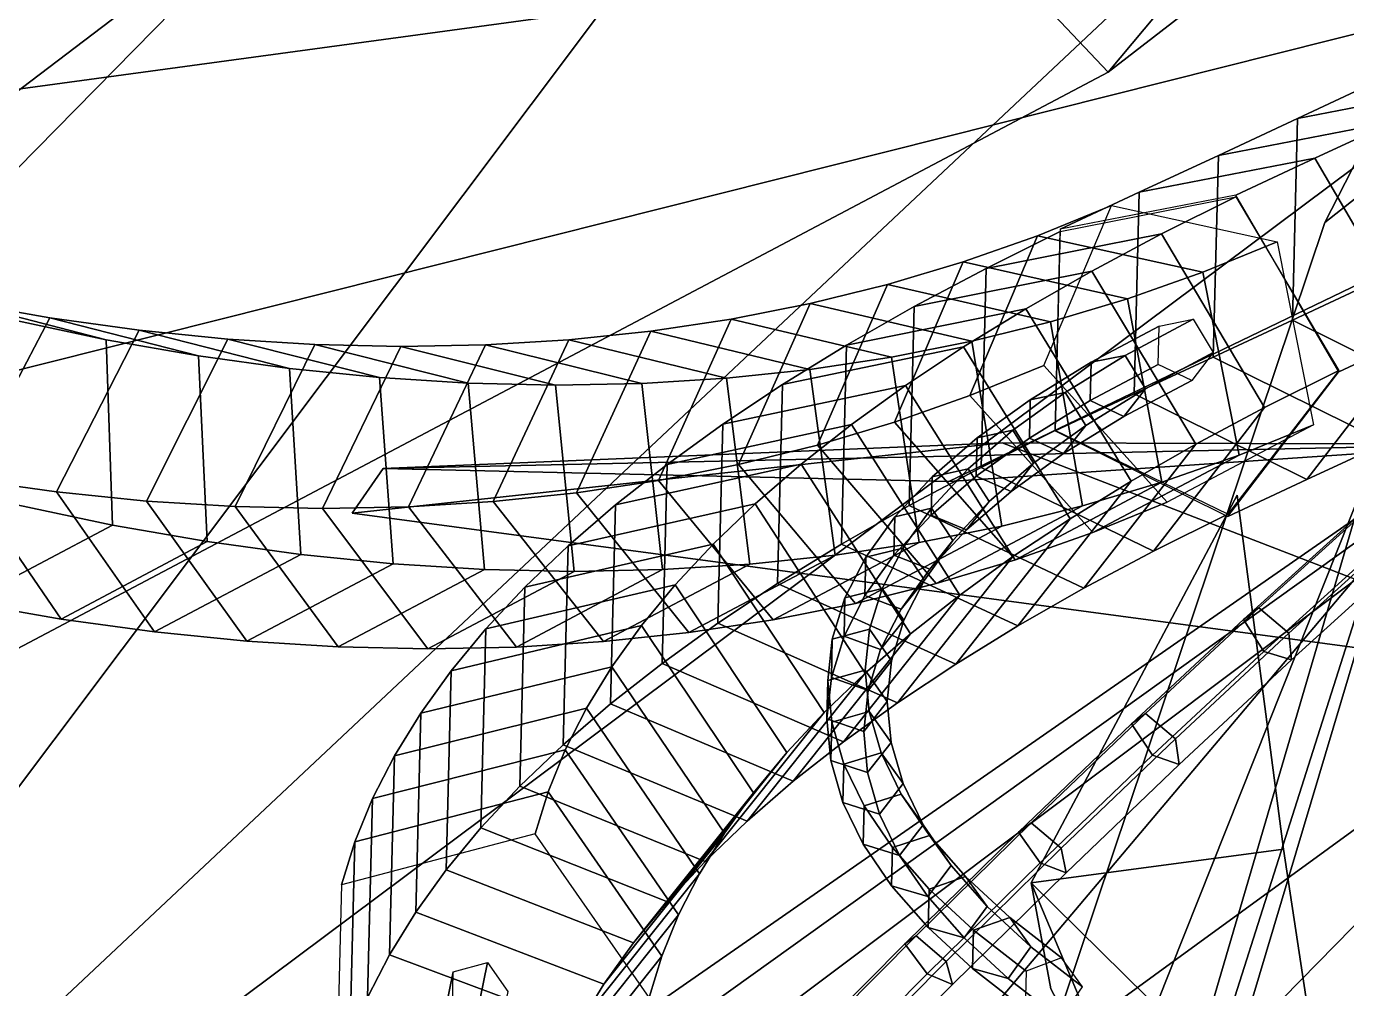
# Model space of a CAD drawing. Header units: metres. Extents: x -366 to 149, y -229 to 234.
# Drawn here: x -152.87 to -142.78, y -124.51 to -117.16 of the extents above; entities that cross this region are included whole.
import ezdxf

# ---------------------------------------------------------------- set-up
doc = ezdxf.new("R2010")
doc.units = ezdxf.units.M

msp = doc.modelspace()

# ---------------------------------------------------------------- linework, layer by layer
at = {"layer": 'coral-li_Intrnd', "color": 3}
for points in [[(-141.2109, -117.321, 765.187), (-141.8152, -117.6029, 766.3495), (-143.1575, -117.8627, 765.5886), (-142.5532, -117.5808, 764.4261)], [(-142.5532, -117.5808, 764.4261), (-143.1575, -117.8627, 765.5886), (-143.1961, -119.4039, 765.1948), (-142.5918, -119.122, 764.0323)], [(-141.8152, -117.6029, 766.3495), (-142.4195, -117.8848, 767.512), (-143.7619, -118.1446, 766.7511), (-143.1575, -117.8627, 765.5886)], [(-143.1575, -117.8627, 765.5886), (-143.7619, -118.1446, 766.7511), (-143.8005, -119.6858, 766.3573), (-143.1961, -119.4039, 765.1948)], [(-142.4195, -117.8848, 767.512), (-143.0239, -118.1666, 768.6744), (-144.3662, -118.4265, 767.9136), (-143.7619, -118.1446, 766.7511)], [(-141.6325, -119.2346, 767.5938), (-142.2368, -119.5165, 768.7562), (-143.0239, -118.1666, 768.6744), (-142.4195, -117.8848, 767.512)], [(-143.0239, -118.1666, 768.6744), (-143.6282, -118.4485, 769.8369), (-144.9705, -118.7084, 769.076), (-144.3662, -118.4265, 767.9136)], [(-143.7619, -118.1446, 766.7511), (-144.3662, -118.4265, 767.9136), (-144.4048, -119.9676, 767.5198), (-143.8005, -119.6858, 766.3573)], [(-142.2368, -119.5165, 768.7562), (-142.8412, -119.7984, 769.9187), (-143.6282, -118.4485, 769.8369), (-143.0239, -118.1666, 768.6744)], [(-143.629, -118.4618, 769.8215), (-144.1963, -118.7442, 770.9824), (-145.5368, -119.0083, 770.2631), (-144.9696, -118.7259, 769.1022)], [(-144.3662, -118.4265, 767.9136), (-144.9705, -118.7084, 769.076), (-145.0091, -120.2495, 768.6823), (-144.4048, -119.9676, 767.5198)], [(-142.8426, -119.7892, 769.8829), (-143.4098, -120.0716, 771.0438), (-144.1963, -118.7442, 770.9824), (-143.629, -118.4618, 769.8215)], [(-144.5777, -118.5278, 769.2895), (-145.1446, -118.7591, 770.3529), (-145.6609, -119.9811, 769.8119), (-145.094, -119.7498, 768.7485)], [(-143.3134, -118.8067, 769.9029), (-143.8803, -119.038, 770.9663), (-145.1446, -118.7591, 770.3529), (-144.5777, -118.5278, 769.2895)], [(-145.1446, -118.7591, 770.3529), (-145.7107, -118.958, 771.3887), (-146.2367, -120.1836, 770.8655), (-145.6609, -119.9811, 769.8119)], [(-144.1963, -118.7442, 770.9824), (-144.7298, -119.0285, 772.1472), (-146.0855, -119.3004, 771.4598), (-145.5368, -119.0083, 770.2631)], [(-143.8803, -119.038, 770.9663), (-144.4561, -119.2405, 772.0199), (-145.7107, -118.958, 771.3887), (-145.1446, -118.7591, 770.3529)], [(-144.9696, -118.7259, 769.1022), (-145.5368, -119.0083, 770.2631), (-145.575, -120.5292, 769.8745), (-145.0077, -120.2468, 768.7136)], [(-143.4098, -120.0716, 771.0438), (-143.9341, -120.3511, 772.189), (-144.7298, -119.0285, 772.1472), (-144.1963, -118.7442, 770.9824)], [(-143.0365, -120.2036, 769.7467), (-143.6034, -120.4349, 770.8101), (-143.8803, -119.038, 770.9663), (-143.3134, -118.8067, 769.9029)], [(-145.7107, -118.958, 771.3887), (-146.2894, -119.1305, 772.4222), (-146.8252, -120.3593, 771.9169), (-146.2367, -120.1836, 770.8655)], [(-144.4561, -119.2405, 772.0199), (-145.0446, -119.4162, 773.0713), (-146.2894, -119.1305, 772.4222), (-145.7107, -118.958, 771.3887)], [(-144.7298, -119.0285, 772.1472), (-145.2338, -119.3166, 773.3243), (-146.6037, -119.5964, 772.6691), (-146.0855, -119.3004, 771.4598)], [(-145.5368, -119.0083, 770.2631), (-146.0855, -119.3004, 771.4598), (-146.1236, -120.8212, 771.0712), (-145.575, -120.5292, 769.8745)], [(-143.9341, -120.3511, 772.189), (-144.4293, -120.6344, 773.3463), (-145.2338, -119.3166, 773.3243), (-144.7298, -119.0285, 772.1472)], [(-143.6034, -120.4349, 770.8101), (-144.1949, -120.6434, 771.8928), (-144.4561, -119.2405, 772.0199), (-143.8803, -119.038, 770.9663)], [(-152.2572, -119.5538, 784.309), (-152.9697, -119.4029, 785.2848), (-154.0815, -119.1147, 784.4285), (-153.381, -119.2632, 783.4692)], [(-146.2894, -119.1305, 772.4222), (-146.8804, -119.2764, 773.453), (-147.4262, -120.5079, 772.9654), (-146.8252, -120.3593, 771.9169)], [(-145.0446, -119.4162, 773.0713), (-145.6456, -119.5649, 774.1198), (-146.8804, -119.2764, 773.453), (-146.2894, -119.1305, 772.4222)], [(-142.5918, -119.122, 764.0323), (-143.1961, -119.4039, 765.1948), (-141.8767, -120.0594, 765.7218), (-141.2724, -119.7775, 764.5593)], [(-152.6884, -119.3851, 782.5005), (-153.381, -119.2632, 783.4692), (-154.0378, -120.4969, 783.1546), (-153.3333, -120.6206, 782.1691)], [(-151.5527, -119.6775, 783.3235), (-152.2572, -119.5538, 784.309), (-153.381, -119.2632, 783.4692), (-152.6884, -119.3851, 782.5005)], [(-146.8804, -119.2764, 773.453), (-147.4832, -119.3956, 774.4803), (-148.0393, -120.6295, 774.0104), (-147.4262, -120.5079, 772.9654)], [(-145.6456, -119.5649, 774.1198), (-146.2587, -119.6864, 775.1648), (-147.4832, -119.3956, 774.4803), (-146.8804, -119.2764, 773.453)], [(-144.1949, -120.6434, 771.8928), (-144.7995, -120.8243, 772.9731), (-145.0446, -119.4162, 773.0713), (-144.4561, -119.2405, 772.0199)], [(-142.4811, -120.3413, 766.8843), (-143.0854, -120.6232, 768.0468), (-142.2368, -119.5165, 768.7562), (-141.6325, -119.2346, 767.5938)], [(-152.0042, -119.4802, 781.5229), (-152.6884, -119.3851, 782.5005), (-153.3333, -120.6206, 782.1691), (-152.6375, -120.7172, 781.1746)], [(-150.8568, -119.7741, 782.329), (-151.5527, -119.6775, 783.3235), (-152.6884, -119.3851, 782.5005), (-152.0042, -119.4802, 781.5229)], [(-147.4832, -119.3956, 774.4803), (-148.0976, -119.4882, 775.5035), (-148.6641, -120.7239, 775.0513), (-148.0393, -120.6295, 774.0104)], [(-146.2587, -119.6864, 775.1648), (-146.8835, -119.7808, 776.2056), (-148.0976, -119.4882, 775.5035), (-147.4832, -119.3956, 774.4803)], [(-145.2338, -119.3166, 773.3243), (-145.7079, -119.6084, 774.5128), (-147.0913, -119.8961, 773.8901), (-146.6037, -119.5964, 772.6691)], [(-146.0855, -119.3004, 771.4598), (-146.6037, -119.5964, 772.6691), (-146.6418, -121.1172, 772.2805), (-146.1236, -120.8212, 771.0712)], [(-144.4293, -120.6344, 773.3463), (-144.8951, -120.9213, 774.5147), (-145.7079, -119.6084, 774.5128), (-145.2338, -119.3166, 773.3243)], [(-152.209, -120.9698, 784.5211), (-152.941, -120.8152, 785.5239), (-152.9697, -119.4029, 785.2848), (-152.2572, -119.5538, 784.309)], [(-151.3288, -119.5486, 780.537), (-152.0042, -119.4802, 781.5229), (-152.6375, -120.7172, 781.1746), (-151.9505, -120.7866, 780.1716)], [(-150.1699, -119.8435, 781.326), (-150.8568, -119.7741, 782.329), (-152.0042, -119.4802, 781.5229), (-151.3288, -119.5486, 780.537)], [(-148.0976, -119.4882, 775.5035), (-148.723, -119.5539, 776.522), (-149.3003, -120.791, 776.0873), (-148.6641, -120.7239, 775.0513)], [(-146.8835, -119.7808, 776.2056), (-147.5197, -119.8479, 777.2417), (-148.723, -119.5539, 776.522), (-148.0976, -119.4882, 775.5035)], [(-144.7995, -120.8243, 772.9731), (-145.4168, -120.9774, 774.0505), (-145.6456, -119.5649, 774.1198), (-145.0446, -119.4162, 773.0713)], [(-143.1961, -119.4039, 765.1948), (-143.8005, -119.6858, 766.3573), (-142.4811, -120.3413, 766.8843), (-141.8767, -120.0594, 765.7218)], [(-151.4853, -121.0966, 783.5084), (-152.209, -120.9698, 784.5211), (-152.2572, -119.5538, 784.309), (-151.5527, -119.6775, 783.3235)], [(-150.6625, -119.5902, 779.5433), (-151.3288, -119.5486, 780.537), (-151.9505, -120.7866, 780.1716), (-151.2729, -120.8286, 779.1608)], [(-149.4923, -119.8855, 780.3152), (-150.1699, -119.8435, 781.326), (-151.3288, -119.5486, 780.537), (-150.6625, -119.5902, 779.5433)], [(-150.0059, -119.605, 778.5425), (-150.6625, -119.5902, 779.5433), (-151.2729, -120.8286, 779.1608), (-150.6051, -120.8434, 778.1428)], [(-148.8245, -119.9003, 779.2971), (-149.4923, -119.8855, 780.3152), (-150.6625, -119.5902, 779.5433), (-150.0059, -119.605, 778.5425)], [(-149.3593, -119.5929, 777.5352), (-150.0059, -119.605, 778.5425), (-150.6051, -120.8434, 778.1428), (-149.9474, -120.8308, 777.118)], [(-148.1668, -119.8877, 778.2724), (-148.8245, -119.9003, 779.2971), (-150.0059, -119.605, 778.5425), (-149.3593, -119.5929, 777.5352)], [(-148.723, -119.5539, 776.522), (-149.3593, -119.5929, 777.5352), (-149.9474, -120.8308, 777.118), (-149.3003, -120.791, 776.0873)], [(-147.5197, -119.8479, 777.2417), (-148.1668, -119.8877, 778.2724), (-149.3593, -119.5929, 777.5352), (-148.723, -119.5539, 776.522)], [(-146.6037, -119.5964, 772.6691), (-147.0913, -119.8961, 773.8901), (-147.1293, -121.417, 773.5015), (-146.6418, -121.1172, 772.2805)], [(-145.4168, -120.9774, 774.0505), (-146.0466, -121.1027, 775.1243), (-146.2587, -119.6864, 775.1648), (-145.6456, -119.5649, 774.1198)], [(-143.0854, -120.6232, 768.0468), (-143.6897, -120.9051, 769.2092), (-142.8412, -119.7984, 769.9187), (-142.2368, -119.5165, 768.7562)], [(-150.7703, -121.1954, 782.4863), (-151.4853, -121.0966, 783.5084), (-151.5527, -119.6775, 783.3235), (-150.8568, -119.7741, 782.329)], [(-145.7079, -119.6084, 774.5128), (-146.1517, -119.9037, 775.712), (-147.5478, -120.1995, 775.1222), (-147.0913, -119.8961, 773.8901)], [(-146.0466, -121.1027, 775.1243), (-146.6885, -121.2, 776.1939), (-146.8835, -119.7808, 776.2056), (-146.2587, -119.6864, 775.1648)], [(-144.8951, -120.9213, 774.5147), (-145.3312, -121.2116, 775.6937), (-146.1517, -119.9037, 775.712), (-145.7079, -119.6084, 774.5128)], [(-143.8005, -119.6858, 766.3573), (-144.4048, -119.9676, 767.5198), (-143.0854, -120.6232, 768.0468), (-142.4811, -120.3413, 766.8843)], [(-150.0646, -121.2663, 781.4556), (-150.7703, -121.1954, 782.4863), (-150.8568, -119.7741, 782.329), (-150.1699, -119.8435, 781.326)], [(-146.6885, -121.2, 776.1939), (-147.342, -121.2694, 777.2586), (-147.5197, -119.8479, 777.2417), (-146.8835, -119.7808, 776.2056)], [(-145.094, -119.7498, 768.7485), (-145.6609, -119.9811, 769.8119), (-144.7205, -121.0266, 770.0859), (-144.1536, -120.7953, 769.0225)], [(-143.6898, -120.8861, 769.2021), (-144.257, -121.1685, 770.3629), (-143.4098, -120.0716, 771.0438), (-142.8426, -119.7892, 769.8829)], [(-149.3685, -121.3092, 780.4169), (-150.0646, -121.2663, 781.4556), (-150.1699, -119.8435, 781.326), (-149.4923, -119.8855, 780.3152)], [(-148.6824, -121.324, 779.3707), (-149.3685, -121.3092, 780.4169), (-149.4923, -119.8855, 780.3152), (-148.8245, -119.9003, 779.2971)], [(-148.0068, -121.3107, 778.3177), (-148.6824, -121.324, 779.3707), (-148.8245, -119.9003, 779.2971), (-148.1668, -119.8877, 778.2724)], [(-147.342, -121.2694, 777.2586), (-148.0068, -121.3107, 778.3177), (-148.1668, -119.8877, 778.2724), (-147.5197, -119.8479, 777.2417)], [(-147.0913, -119.8961, 773.8901), (-147.5478, -120.1995, 775.1222), (-147.5859, -121.7204, 774.7336), (-147.1293, -121.417, 773.5015)], [(-146.1517, -119.9037, 775.712), (-146.5652, -120.2023, 776.9213), (-147.9731, -120.5063, 776.3646), (-147.5478, -120.1995, 775.1222)], [(-145.3312, -121.2116, 775.6937), (-145.7374, -121.5052, 776.8826), (-146.5652, -120.2023, 776.9213), (-146.1517, -119.9037, 775.712)], [(-145.6609, -119.9811, 769.8119), (-146.2367, -120.1836, 770.8655), (-145.312, -121.2351, 771.1685), (-144.7205, -121.0266, 770.0859)], [(-144.4048, -119.9676, 767.5198), (-145.0091, -120.2495, 768.6823), (-143.6897, -120.9051, 769.2092), (-143.0854, -120.6232, 768.0468)], [(-144.257, -121.1685, 770.3629), (-144.7905, -121.4527, 771.5278), (-143.9341, -120.3511, 772.189), (-143.4098, -120.0716, 771.0438)], [(-146.5652, -120.2023, 776.9213), (-146.948, -120.5041, 778.1398), (-148.3668, -120.8163, 777.6166), (-147.9731, -120.5063, 776.3646)], [(-147.5478, -120.1995, 775.1222), (-147.9731, -120.5063, 776.3646), (-148.0112, -122.0272, 775.976), (-147.5859, -121.7204, 774.7336)], [(-145.7374, -121.5052, 776.8826), (-146.1135, -121.8019, 778.0806), (-146.948, -120.5041, 778.1398), (-146.5652, -120.2023, 776.9213)], [(-146.2367, -120.1836, 770.8655), (-146.8252, -120.3593, 771.9169), (-145.9165, -121.416, 772.2489), (-145.312, -121.2351, 771.1685)], [(-145.0077, -120.2468, 768.7136), (-145.575, -120.5292, 769.8745), (-144.257, -121.1685, 770.3629), (-143.6898, -120.8861, 769.2021)], [(-144.1536, -120.7953, 769.0225), (-144.7205, -121.0266, 770.0859), (-143.6034, -120.4349, 770.8101), (-143.0365, -120.2036, 769.7467)], [(-146.8252, -120.3593, 771.9169), (-147.4262, -120.5079, 772.9654), (-146.5339, -121.5691, 773.3263), (-145.9165, -121.416, 772.2489)], [(-144.7905, -121.4527, 771.5278), (-145.2945, -121.7409, 772.7048), (-144.4293, -120.6344, 773.3463), (-143.9341, -120.3511, 772.189)], [(-153.3333, -120.6206, 782.1691), (-154.0378, -120.4969, 783.1546), (-153.326, -121.5615, 783.7969), (-152.6023, -121.6883, 782.7842)], [(-146.948, -120.5041, 778.1398), (-147.2999, -120.8088, 779.3668), (-148.7288, -121.1294, 778.8773), (-148.3668, -120.8163, 777.6166)], [(-146.1135, -121.8019, 778.0806), (-146.4591, -122.1015, 779.287), (-147.2999, -120.8088, 779.3668), (-146.948, -120.5041, 778.1398)], [(-144.7205, -121.0266, 770.0859), (-145.312, -121.2351, 771.1685), (-144.1949, -120.6434, 771.8928), (-143.6034, -120.4349, 770.8101)], [(-147.9731, -120.5063, 776.3646), (-148.3668, -120.8163, 777.6166), (-148.4049, -122.3372, 777.228), (-148.0112, -122.0272, 775.976)], [(-147.4262, -120.5079, 772.9654), (-148.0393, -120.6295, 774.0104), (-147.1637, -121.6943, 774.4001), (-146.5339, -121.5691, 773.3263)], [(-145.575, -120.5292, 769.8745), (-146.1236, -120.8212, 771.0712), (-144.7905, -121.4527, 771.5278), (-144.257, -121.1685, 770.3629)], [(-152.6375, -120.7172, 781.1746), (-153.3333, -120.6206, 782.1691), (-152.6023, -121.6883, 782.7842), (-151.8874, -121.7871, 781.7621)], [(-148.0393, -120.6295, 774.0104), (-148.6641, -120.7239, 775.0513), (-147.8056, -121.7917, 775.4697), (-147.1637, -121.6943, 774.4001)], [(-145.312, -121.2351, 771.1685), (-145.9165, -121.416, 772.2489), (-144.7995, -120.8243, 772.9731), (-144.1949, -120.6434, 771.8928)], [(-145.2945, -121.7409, 772.7048), (-145.7686, -122.0327, 773.8934), (-144.8951, -120.9213, 774.5147), (-144.4293, -120.6344, 773.3463)], [(-151.9505, -120.7866, 780.1716), (-152.6375, -120.7172, 781.1746), (-151.8874, -121.7871, 781.7621), (-151.1817, -121.858, 780.7314)], [(-151.2729, -120.8286, 779.1608), (-151.9505, -120.7866, 780.1716), (-151.1817, -121.858, 780.7314), (-150.4855, -121.9008, 779.6927)], [(-149.3003, -120.791, 776.0873), (-149.9474, -120.8308, 777.118), (-149.1239, -121.9024, 777.5935), (-148.4591, -121.861, 776.5344)], [(-148.6641, -120.7239, 775.0513), (-149.3003, -120.791, 776.0873), (-148.4591, -121.861, 776.5344), (-147.8056, -121.7917, 775.4697)], [(-153.326, -121.5615, 783.7969), (-154.0581, -121.4069, 784.7997), (-152.941, -120.8152, 785.5239), (-152.209, -120.9698, 784.5211)], [(-150.6051, -120.8434, 778.1428), (-151.2729, -120.8286, 779.1608), (-150.4855, -121.9008, 779.6927), (-149.7995, -121.9156, 778.6465)], [(-149.9474, -120.8308, 777.118), (-150.6051, -120.8434, 778.1428), (-149.7995, -121.9156, 778.6465), (-149.1239, -121.9024, 777.5935)], [(-147.2999, -120.8088, 779.3668), (-147.6206, -121.1163, 780.6017), (-149.0588, -121.4453, 780.1461), (-148.7288, -121.1294, 778.8773)], [(-148.3668, -120.8163, 777.6166), (-148.7288, -121.1294, 778.8773), (-148.7669, -122.6503, 778.4887), (-148.4049, -122.3372, 777.228)], [(-146.4591, -122.1015, 779.287), (-146.7742, -122.4038, 780.501), (-147.6206, -121.1163, 780.6017), (-147.2999, -120.8088, 779.3668)], [(-146.1236, -120.8212, 771.0712), (-146.6418, -121.1172, 772.2805), (-145.2945, -121.7409, 772.7048), (-144.7905, -121.4527, 771.5278)], [(-145.9165, -121.416, 772.2489), (-146.5339, -121.5691, 773.3263), (-145.4168, -120.9774, 774.0505), (-144.7995, -120.8243, 772.9731)], [(-152.6023, -121.6883, 782.7842), (-153.326, -121.5615, 783.7969), (-152.209, -120.9698, 784.5211), (-151.4853, -121.0966, 783.5084)], [(-146.5339, -121.5691, 773.3263), (-147.1637, -121.6943, 774.4001), (-146.0466, -121.1027, 775.1243), (-145.4168, -120.9774, 774.0505)], [(-145.7686, -122.0327, 773.8934), (-146.2125, -122.328, 775.0925), (-145.3312, -121.2116, 775.6937), (-144.8951, -120.9213, 774.5147)], [(-151.8874, -121.7871, 781.7621), (-152.6023, -121.6883, 782.7842), (-151.4853, -121.0966, 783.5084), (-150.7703, -121.1954, 782.4863)], [(-147.1637, -121.6943, 774.4001), (-147.8056, -121.7917, 775.4697), (-146.6885, -121.2, 776.1939), (-146.0466, -121.1027, 775.1243)], [(-151.1817, -121.858, 780.7314), (-151.8874, -121.7871, 781.7621), (-150.7703, -121.1954, 782.4863), (-150.0646, -121.2663, 781.4556)], [(-147.6206, -121.1163, 780.6017), (-147.9101, -121.4264, 781.8436), (-149.3567, -121.7639, 781.4221), (-149.0588, -121.4453, 780.1461)], [(-148.7288, -121.1294, 778.8773), (-149.0588, -121.4453, 780.1461), (-149.0969, -122.9662, 779.7574), (-148.7669, -122.6503, 778.4887)], [(-147.8056, -121.7917, 775.4697), (-148.4591, -121.861, 776.5344), (-147.342, -121.2694, 777.2586), (-146.6885, -121.2, 776.1939)], [(-146.7742, -122.4038, 780.501), (-147.0585, -122.7087, 781.722), (-147.9101, -121.4264, 781.8436), (-147.6206, -121.1163, 780.6017)], [(-146.6418, -121.1172, 772.2805), (-147.1293, -121.417, 773.5015), (-145.7686, -122.0327, 773.8934), (-145.2945, -121.7409, 772.7048)], [(-150.4855, -121.9008, 779.6927), (-151.1817, -121.858, 780.7314), (-150.0646, -121.2663, 781.4556), (-149.3685, -121.3092, 780.4169)], [(-149.7995, -121.9156, 778.6465), (-150.4855, -121.9008, 779.6927), (-149.3685, -121.3092, 780.4169), (-148.6824, -121.324, 779.3707)], [(-149.1239, -121.9024, 777.5935), (-149.7995, -121.9156, 778.6465), (-148.6824, -121.324, 779.3707), (-148.0068, -121.3107, 778.3177)], [(-148.4591, -121.861, 776.5344), (-149.1239, -121.9024, 777.5935), (-148.0068, -121.3107, 778.3177), (-147.342, -121.2694, 777.2586)], [(-146.2125, -122.328, 775.0925), (-146.6259, -122.6266, 776.3018), (-145.7374, -121.5052, 776.8826), (-145.3312, -121.2116, 775.6937)], [(-147.9101, -121.4264, 781.8436), (-148.168, -121.7389, 783.0919), (-149.6221, -122.085, 782.7046), (-149.3567, -121.7639, 781.4221)], [(-149.0588, -121.4453, 780.1461), (-149.3567, -121.7639, 781.4221), (-149.3948, -123.2848, 781.0334), (-149.0969, -122.9662, 779.7574)], [(-147.0585, -122.7087, 781.722), (-147.3118, -123.0159, 782.9492), (-148.168, -121.7389, 783.0919), (-147.9101, -121.4264, 781.8436)], [(-147.1293, -121.417, 773.5015), (-147.5859, -121.7204, 774.7336), (-146.2125, -122.328, 775.0925), (-145.7686, -122.0327, 773.8934)], [(-146.6259, -122.6266, 776.3018), (-147.0087, -122.9283, 777.5203), (-146.1135, -121.8019, 778.0806), (-145.7374, -121.5052, 776.8826)], [(-148.168, -121.7389, 783.0919), (-148.3943, -122.0536, 784.3457), (-149.8551, -122.4083, 783.9929), (-149.6221, -122.085, 782.7046)], [(-149.3567, -121.7639, 781.4221), (-149.6221, -122.085, 782.7046), (-149.6602, -123.6059, 782.316), (-149.3948, -123.2848, 781.0334)], [(-147.3118, -123.0159, 782.9492), (-147.534, -123.3253, 784.1819), (-148.3943, -122.0536, 784.3457), (-148.168, -121.7389, 783.0919)], [(-147.5859, -121.7204, 774.7336), (-148.0112, -122.0272, 775.976), (-146.6259, -122.6266, 776.3018), (-146.2125, -122.328, 775.0925)], [(-147.0087, -122.9283, 777.5203), (-147.3606, -123.2331, 778.7474), (-146.4591, -122.1015, 779.287), (-146.1135, -121.8019, 778.0806)], [(-148.3943, -122.0536, 784.3457), (-148.5888, -122.3703, 785.6044), (-150.0554, -122.7337, 785.2861), (-149.8551, -122.4083, 783.9929)], [(-149.6221, -122.085, 782.7046), (-149.8551, -122.4083, 783.9929), (-149.8932, -123.9292, 783.6042), (-149.6602, -123.6059, 782.316)], [(-147.534, -123.3253, 784.1819), (-147.7249, -123.6367, 785.4193), (-148.5888, -122.3703, 785.6044), (-148.3943, -122.0536, 784.3457)], [(-148.0112, -122.0272, 775.976), (-148.4049, -122.3372, 777.228), (-147.0087, -122.9283, 777.5203), (-146.6259, -122.6266, 776.3018)], [(-147.3606, -123.2331, 778.7474), (-147.6814, -123.5406, 779.9822), (-146.7742, -122.4038, 780.501), (-146.4591, -122.1015, 779.287)], [(-148.5888, -122.3703, 785.6044), (-148.7514, -122.6889, 786.8671), (-150.2229, -123.0611, 786.5836), (-150.0554, -122.7337, 785.2861)], [(-149.8551, -122.4083, 783.9929), (-150.0554, -122.7337, 785.2861), (-150.0935, -124.2546, 784.8975), (-149.8932, -123.9292, 783.6042)], [(-148.4049, -122.3372, 777.228), (-148.7669, -122.6503, 778.4887), (-147.3606, -123.2331, 778.7474), (-147.0087, -122.9283, 777.5203)], [(-147.7249, -123.6367, 785.4193), (-147.8845, -123.9499, 786.6606), (-148.7514, -122.6889, 786.8671), (-148.5888, -122.3703, 785.6044)], [(-147.6814, -123.5406, 779.9822), (-147.9708, -123.8507, 781.2242), (-147.0585, -122.7087, 781.722), (-146.7742, -122.4038, 780.501)], [(-148.7514, -122.6889, 786.8671), (-148.882, -123.0091, 788.1331), (-150.3576, -123.3901, 787.8843), (-150.2229, -123.0611, 786.5836)], [(-148.7669, -122.6503, 778.4887), (-149.0969, -122.9662, 779.7574), (-147.6814, -123.5406, 779.9822), (-147.3606, -123.2331, 778.7474)], [(-147.8845, -123.9499, 786.6606), (-148.0126, -124.2647, 787.9053), (-148.882, -123.0091, 788.1331), (-148.7514, -122.6889, 786.8671)], [(-147.9708, -123.8507, 781.2242), (-148.2287, -124.1631, 782.4725), (-147.3118, -123.0159, 782.9492), (-147.0585, -122.7087, 781.722)], [(-150.0554, -122.7337, 785.2861), (-150.2229, -123.0611, 786.5836), (-150.261, -124.5819, 786.1949), (-150.0935, -124.2546, 784.8975)], [(-148.882, -123.0091, 788.1331), (-148.9806, -123.3308, 789.4016), (-150.4593, -123.7206, 789.1877), (-150.3576, -123.3901, 787.8843)], [(-149.0969, -122.9662, 779.7574), (-149.3948, -123.2848, 781.0334), (-147.9708, -123.8507, 781.2242), (-147.6814, -123.5406, 779.9822)], [(-148.0126, -124.2647, 787.9053), (-148.1092, -124.5809, 789.1523), (-148.9806, -123.3308, 789.4016), (-148.882, -123.0091, 788.1331)], [(-148.2287, -124.1631, 782.4725), (-148.455, -124.4779, 783.7263), (-147.534, -123.3253, 784.1819), (-147.3118, -123.0159, 782.9492)], [(-150.2229, -123.0611, 786.5836), (-150.3576, -123.3901, 787.8843), (-150.3957, -124.9109, 787.4957), (-150.261, -124.5819, 786.1949)], [(-149.3948, -123.2848, 781.0334), (-149.6602, -123.6059, 782.316), (-148.2287, -124.1631, 782.4725), (-147.9708, -123.8507, 781.2242)], [(-148.455, -124.4779, 783.7263), (-148.6495, -124.7946, 784.9849), (-147.7249, -123.6367, 785.4193), (-147.534, -123.3253, 784.1819)], [(-150.3576, -123.3901, 787.8843), (-150.4593, -123.7206, 789.1877), (-150.4974, -125.2414, 788.7991), (-150.3957, -124.9109, 787.4957)], [(-149.6602, -123.6059, 782.316), (-149.8932, -123.9292, 783.6042), (-148.455, -124.4779, 783.7263), (-148.2287, -124.1631, 782.4725)], [(-148.6495, -124.7946, 784.9849), (-148.8121, -125.1132, 786.2476), (-147.8845, -123.9499, 786.6606), (-147.7249, -123.6367, 785.4193)], [(-149.8932, -123.9292, 783.6042), (-150.0935, -124.2546, 784.8975), (-148.6495, -124.7946, 784.9849), (-148.455, -124.4779, 783.7263)], [(-148.8121, -125.1132, 786.2476), (-148.9427, -125.4334, 787.5136), (-148.0126, -124.2647, 787.9053), (-147.8845, -123.9499, 786.6606)], [(-150.0935, -124.2546, 784.8975), (-150.261, -124.5819, 786.1949), (-148.8121, -125.1132, 786.2476), (-148.6495, -124.7946, 784.9849)], [(-148.9427, -125.4334, 787.5136), (-149.0413, -125.755, 788.7822), (-148.1092, -124.5809, 789.1523), (-148.0126, -124.2647, 787.9053)]]:
    msp.add_3dface(points, dxfattribs=at)
at = {"layer": 'coral-li_Leaf', "color": 3}
for points in [[(-143.2643, -123.4464, 795.0857), (-143.6196, -120.7424, 793.4305), (-145.1921, -123.704, 792.5348)], [(-143.2643, -123.4464, 795.0857), (-145.1921, -123.704, 792.5348), (-143.6196, -120.7424, 793.4305)], [(-145.1921, -123.704, 792.5348), (-142.8789, -125.9839, 794.7678), (-143.2643, -123.4464, 795.0857)], [(-145.1921, -123.704, 792.5348), (-143.2643, -123.4464, 795.0857), (-142.8789, -125.9839, 794.7678)], [(-144.1315, -126.23, 792.0859), (-145.1921, -123.704, 792.5348), (-145.0407, -124.5143, 788.5911)], [(-144.1315, -126.23, 792.0859), (-145.0407, -124.5143, 788.5911), (-145.1921, -123.704, 792.5348)], [(-144.1315, -126.23, 792.0859), (-142.8789, -125.9839, 794.7678), (-145.1921, -123.704, 792.5348)], [(-144.1315, -126.23, 792.0859), (-145.1921, -123.704, 792.5348), (-142.8789, -125.9839, 794.7678)]]:
    msp.add_3dface(points, dxfattribs=at)
at = {"layer": 'coral-li_Mrstm', "color": 3}
for points in [[(-175.7614, -114.8988, 452.4393), (-172.2485, -117.5466, 451.4594), (-144.9014, -87.23, 446.2521)], [(-175.7614, -114.8988, 452.4393), (-144.9014, -87.23, 446.2521), (-172.2485, -117.5466, 451.4594)], [(-141.3579, -117.405, 663.2594), (-142.9485, -118.6568, 659.2327), (-126.8851, -87.3026, 637.9498)], [(-141.3579, -117.405, 663.2594), (-126.8851, -87.3026, 637.9498), (-142.9485, -118.6568, 659.2327)], [(-135.2607, -99.7641, 469.7511), (-143.3882, -127.2394, 488.3185), (-132.2028, -103.739, 468.7274)], [(-135.2607, -99.7641, 469.7511), (-132.2028, -103.739, 468.7274), (-143.3882, -127.2394, 488.3185)], [(-146.778, -101.0018, 454.5744), (-167.6664, -127.7414, 458.3636), (-148.1543, -103.0087, 450.0714)], [(-146.778, -101.0018, 454.5744), (-148.1543, -103.0087, 450.0714), (-167.6664, -127.7414, 458.3636)], [(-131.5162, -101.8668, 549.7225), (-148.0078, -113.91, 559.8924), (-144.6025, -117.5084, 558.6061)], [(-131.5162, -101.8668, 549.7225), (-144.6025, -117.5084, 558.6061), (-148.0078, -113.91, 559.8924)], [(-131.5162, -101.8668, 549.7225), (-144.6025, -117.5084, 558.6061), (-128.2713, -104.8887, 548.9166)], [(-131.5162, -101.8668, 549.7225), (-128.2713, -104.8887, 548.9166), (-144.6025, -117.5084, 558.6061)], [(-148.1543, -103.0087, 450.0714), (-167.6664, -127.7414, 458.3636), (-149.7599, -101.9647, 445.3248)], [(-148.1543, -103.0087, 450.0714), (-149.7599, -101.9647, 445.3248), (-167.6664, -127.7414, 458.3636)], [(-145.9722, -103.0473, 572.1523), (-169.2792, -123.4287, 586.5422), (-147.007, -107.1269, 569.2394)], [(-145.9722, -103.0473, 572.1523), (-147.007, -107.1269, 569.2394), (-169.2792, -123.4287, 586.5422)], [(-132.2028, -103.739, 468.7274), (-143.3882, -127.2394, 488.3185), (-129.952, -106.4592, 465.0215)], [(-132.2028, -103.739, 468.7274), (-129.952, -106.4592, 465.0215), (-143.3882, -127.2394, 488.3185)], [(-147.007, -107.1269, 569.2394), (-169.2792, -123.4287, 586.5422), (-147.9911, -108.7508, 564.4862)], [(-147.007, -107.1269, 569.2394), (-147.9911, -108.7508, 564.4862), (-169.2792, -123.4287, 586.5422)], [(-148.7684, -107.9862, 665.9209), (-162.4039, -121.328, 678.4431), (-152.8948, -107.3567, 663.979)], [(-148.7684, -107.9862, 665.9209), (-152.8948, -107.3567, 663.979), (-162.4039, -121.328, 678.4431)], [(-138.3746, -111.2272, 575.8004), (-157.8643, -129.5483, 594.3928), (-141.7272, -108.0481, 573.5979)], [(-138.3746, -111.2272, 575.8004), (-141.7272, -108.0481, 573.5979), (-157.8643, -129.5483, 594.3928)], [(-150.4743, -109.71, 558.3192), (-171.3831, -131.6706, 574.0113), (-148.0078, -113.91, 559.8924)], [(-150.4743, -109.71, 558.3192), (-148.0078, -113.91, 559.8924), (-171.3831, -131.6706, 574.0113)], [(-150.9305, -112.6087, 662.6047), (-166.966, -132.5217, 682.7919), (-154.771, -110.4919, 659.9651)], [(-150.9305, -112.6087, 662.6047), (-154.771, -110.4919, 659.9651), (-166.966, -132.5217, 682.7919)], [(-133.8232, -111.5832, 578.115), (-157.8643, -129.5483, 594.3928), (-138.3746, -111.2272, 575.8004)], [(-133.8232, -111.5832, 578.115), (-138.3746, -111.2272, 575.8004), (-157.8643, -129.5483, 594.3928)], [(-146.5222, -111.7156, 665.0479), (-166.966, -132.5217, 682.7919), (-150.9305, -112.6087, 662.6047)], [(-146.5222, -111.7156, 665.0479), (-150.9305, -112.6087, 662.6047), (-166.966, -132.5217, 682.7919)], [(-134.7456, -111.9278, 564.0357), (-146.9071, -126.3464, 576.8785), (-132.6631, -115.9681, 563.3054)], [(-134.7456, -111.9278, 564.0357), (-132.6631, -115.9681, 563.3054), (-146.9071, -126.3464, 576.8785)], [(-125.2433, -113.5908, 701.1747), (-145.7638, -135.4801, 729.261), (-142.1187, -137.6477, 731.0524)], [(-125.2433, -113.5908, 701.1747), (-142.1187, -137.6477, 731.0524), (-145.7638, -135.4801, 729.261)], [(-144.0004, -133.3907, 732.9918), (-144.5705, -136.2678, 729.57), (-125.2433, -113.5908, 701.1747)], [(-144.0004, -133.3907, 732.9918), (-125.2433, -113.5908, 701.1747), (-144.5705, -136.2678, 729.57)], [(-140.4882, -131.3147, 735.9547), (-144.2255, -130.2886, 733.6545), (-125.2433, -113.5908, 701.1747)], [(-140.4882, -131.3147, 735.9547), (-125.2433, -113.5908, 701.1747), (-144.2255, -130.2886, 733.6545)], [(-125.2433, -113.5908, 701.1747), (-144.1122, -128.9742, 734.2865), (-144.0004, -133.3907, 732.9918)], [(-125.2433, -113.5908, 701.1747), (-144.0004, -133.3907, 732.9918), (-144.1122, -128.9742, 734.2865)], [(-136.982, -113.705, 668.23), (-143.5923, -139.9225, 689.0778), (-136.6021, -118.2066, 665.8239)], [(-136.982, -113.705, 668.23), (-136.6021, -118.2066, 665.8239), (-143.5923, -139.9225, 689.0778)], [(-148.0078, -113.91, 559.8924), (-171.3831, -131.6706, 574.0113), (-144.6025, -117.5084, 558.6061)], [(-148.0078, -113.91, 559.8924), (-144.6025, -117.5084, 558.6061), (-171.3831, -131.6706, 574.0113)], [(-140.6548, -113.869, 666.1224), (-145.6843, -131.0181, 680.3121), (-141.3579, -117.405, 663.2594)], [(-140.6548, -113.869, 666.1224), (-141.3579, -117.405, 663.2594), (-145.6843, -131.0181, 680.3121)], [(-163.4637, -119.07, 780.6374), (-164.6725, -115.2419, 778.5891), (-134.3635, -115.111, 750.7426)], [(-163.4637, -119.07, 780.6374), (-134.3635, -115.111, 750.7426), (-164.6725, -115.2419, 778.5891)], [(-134.3635, -115.111, 750.7426), (-159.9403, -121.5481, 782.2619), (-163.4637, -119.07, 780.6374)], [(-134.3635, -115.111, 750.7426), (-163.4637, -119.07, 780.6374), (-159.9403, -121.5481, 782.2619)], [(-158.5461, -133.2784, 779.7484), (-161.0388, -133.6562, 776.0128), (-134.3635, -115.111, 750.7426)], [(-158.5461, -133.2784, 779.7484), (-134.3635, -115.111, 750.7426), (-161.0388, -133.6562, 776.0128)], [(-134.3635, -115.111, 750.7426), (-155.83, -130.5075, 782.2261), (-158.5461, -133.2784, 779.7484)], [(-134.3635, -115.111, 750.7426), (-158.5461, -133.2784, 779.7484), (-155.83, -130.5075, 782.2261)], [(-134.3635, -115.111, 750.7426), (-147.1542, -129.9478, 786.8721), (-145.1234, -134.0657, 786.5355)], [(-134.3635, -115.111, 750.7426), (-145.1234, -134.0657, 786.5355), (-147.1542, -129.9478, 786.8721)], [(-134.3635, -115.111, 750.7426), (-145.8217, -120.6373, 789.8226), (-141.6201, -120.3512, 791.6824)], [(-134.3635, -115.111, 750.7426), (-141.6201, -120.3512, 791.6824), (-145.8217, -120.6373, 789.8226)], [(-145.1234, -134.0657, 786.5355), (-144.2177, -137.5428, 783.8151), (-134.3635, -115.111, 750.7426)], [(-145.1234, -134.0657, 786.5355), (-134.3635, -115.111, 750.7426), (-144.2177, -137.5428, 783.8151)], [(-146.9071, -126.3464, 576.8785), (-144.584, -130.7989, 575.8901), (-132.6631, -115.9681, 563.3054)], [(-146.9071, -126.3464, 576.8785), (-132.6631, -115.9681, 563.3054), (-144.584, -130.7989, 575.8901)], [(-132.6631, -115.9681, 563.3054), (-144.584, -130.7989, 575.8901), (-142.5779, -133.767, 572.2343)], [(-132.6631, -115.9681, 563.3054), (-142.5779, -133.767, 572.2343), (-144.584, -130.7989, 575.8901)], [(-133.9597, -120.5828, 570.5696), (-152.807, -141.6295, 586.7869), (-134.4089, -116.3648, 573.4341)], [(-133.9597, -120.5828, 570.5696), (-134.4089, -116.3648, 573.4341), (-152.807, -141.6295, 586.7869)], [(-141.3579, -117.405, 663.2594), (-146.5616, -134.8394, 677.0217), (-148.8186, -136.1545, 672.62)], [(-141.3579, -117.405, 663.2594), (-148.8186, -136.1545, 672.62), (-146.5616, -134.8394, 677.0217)], [(-141.3579, -117.405, 663.2594), (-148.8186, -136.1545, 672.62), (-142.9485, -118.6568, 659.2327)], [(-141.3579, -117.405, 663.2594), (-142.9485, -118.6568, 659.2327), (-148.8186, -136.1545, 672.62)], [(-145.6843, -131.0181, 680.3121), (-146.5616, -134.8394, 677.0217), (-141.3579, -117.405, 663.2594)], [(-145.6843, -131.0181, 680.3121), (-141.3579, -117.405, 663.2594), (-146.5616, -134.8394, 677.0217)], [(-136.6021, -118.2066, 665.8239), (-143.5923, -139.9225, 689.0778), (-137.7854, -120.8116, 661.5798)], [(-136.6021, -118.2066, 665.8239), (-137.7854, -120.8116, 661.5798), (-143.5923, -139.9225, 689.0778)], [(-129.4975, -119.6994, 595.1965), (-143.6598, -142.2723, 616.5408), (-132.3448, -123.1542, 592.7153)], [(-129.4975, -119.6994, 595.1965), (-132.3448, -123.1542, 592.7153), (-143.6598, -142.2723, 616.5408)], [(-150.1422, -120.5376, 812.2292), (-150.3783, -120.8805, 846.3688), (-145.4133, -120.3429, 814.178)], [(-150.1422, -120.5376, 812.2292), (-145.4133, -120.3429, 814.178), (-150.3783, -120.8805, 846.3688)], [(-145.4133, -120.3429, 814.178), (-150.3783, -120.8805, 846.3688), (-140.6501, -122.1841, 813.8303)], [(-145.4133, -120.3429, 814.178), (-140.6501, -122.1841, 813.8303), (-150.3783, -120.8805, 846.3688)], [(-150.1422, -120.5376, 812.2292), (-145.4133, -120.3429, 814.178), (-141.6201, -120.3512, 791.6824)], [(-150.1422, -120.5376, 812.2292), (-141.6201, -120.3512, 791.6824), (-145.4133, -120.3429, 814.178)], [(-145.8217, -120.6373, 789.8226), (-150.1422, -120.5376, 812.2292), (-141.6201, -120.3512, 791.6824)], [(-145.8217, -120.6373, 789.8226), (-141.6201, -120.3512, 791.6824), (-150.1422, -120.5376, 812.2292)], [(-141.6201, -120.3512, 791.6824), (-145.4133, -120.3429, 814.178), (-140.6501, -122.1841, 813.8303)], [(-141.6201, -120.3512, 791.6824), (-140.6501, -122.1841, 813.8303), (-145.4133, -120.3429, 814.178)], [(-130.7035, -123.601, 568.0227), (-152.807, -141.6295, 586.7869), (-133.9597, -120.5828, 570.5696)], [(-130.7035, -123.601, 568.0227), (-133.9597, -120.5828, 570.5696), (-152.807, -141.6295, 586.7869)], [(-141.1497, -122.4258, 555.6036), (-161.2882, -142.9609, 574.0003), (-140.0032, -122.2658, 560.5894)], [(-141.1497, -122.4258, 555.6036), (-140.0032, -122.2658, 560.5894), (-161.2882, -142.9609, 574.0003)], [(-140.0032, -122.2658, 560.5894), (-161.2882, -142.9609, 574.0003), (-136.2127, -122.2998, 564.0288)], [(-140.0032, -122.2658, 560.5894), (-136.2127, -122.2998, 564.0288), (-161.2882, -142.9609, 574.0003)], [(-132.3448, -123.1542, 592.7153), (-143.6598, -142.2723, 616.5408), (-135.8628, -123.8522, 589.0637)], [(-132.3448, -123.1542, 592.7153), (-135.8628, -123.8522, 589.0637), (-143.6598, -142.2723, 616.5408)]]:
    msp.add_3dface(points, dxfattribs=at)
at = {"layer": 'coral-li_Petiole', "color": 3}
for points in [[(-144.2152, -119.4499, 769.3004), (-144.7338, -119.7261, 770.4323), (-144.7411, -120.019, 770.3575), (-144.2226, -119.7428, 769.2256)], [(-143.9542, -119.3975, 769.4328), (-144.4727, -119.6738, 770.5647), (-144.7338, -119.7261, 770.4323), (-144.2152, -119.4499, 769.3004)], [(-143.8009, -119.6523, 769.4409), (-144.3195, -119.9285, 770.5728), (-144.4727, -119.6738, 770.5647), (-143.9542, -119.3975, 769.4328)], [(-144.4727, -119.6738, 770.5647), (-144.932, -119.9565, 771.7161), (-145.1984, -120.0119, 771.5961), (-144.7338, -119.7261, 770.4323)], [(-144.3195, -119.9285, 770.5728), (-144.7755, -120.2093, 771.7164), (-144.932, -119.9565, 771.7161), (-144.4727, -119.6738, 770.5647)], [(-143.9659, -119.8644, 769.3135), (-144.4844, -120.1406, 770.4454), (-144.3195, -119.9285, 770.5728), (-143.8009, -119.6523, 769.4409)], [(-144.7338, -119.7261, 770.4323), (-145.1984, -120.0119, 771.5961), (-145.2058, -120.3048, 771.5213), (-144.7411, -120.019, 770.3575)], [(-144.2226, -119.7428, 769.2256), (-144.7411, -120.019, 770.3575), (-144.4844, -120.1406, 770.4454), (-143.9659, -119.8644, 769.3135)], [(-144.932, -119.9565, 771.7161), (-145.3326, -120.2457, 772.8875), (-145.6037, -120.3043, 772.7803), (-145.1984, -120.0119, 771.5961)], [(-144.7755, -120.2093, 771.7164), (-145.1732, -120.4967, 772.8801), (-145.3326, -120.2457, 772.8875), (-144.932, -119.9565, 771.7161)], [(-144.4844, -120.1406, 770.4454), (-144.9437, -120.4233, 771.5967), (-144.7755, -120.2093, 771.7164), (-144.3195, -119.9285, 770.5728)], [(-145.1984, -120.0119, 771.5961), (-145.6037, -120.3043, 772.7803), (-145.6111, -120.5972, 772.7055), (-145.2058, -120.3048, 771.5213)], [(-144.7411, -120.019, 770.3575), (-145.2058, -120.3048, 771.5213), (-144.9437, -120.4233, 771.5967), (-144.4844, -120.1406, 770.4454)], [(-145.3326, -120.2457, 772.8875), (-145.6735, -120.5409, 774.0763), (-145.9487, -120.6027, 773.982), (-145.6037, -120.3043, 772.7803)], [(-145.1732, -120.4967, 772.8801), (-145.5116, -120.7899, 774.0609), (-145.6735, -120.5409, 774.0763), (-145.3326, -120.2457, 772.8875)], [(-144.9437, -120.4233, 771.5967), (-145.3443, -120.7126, 772.7682), (-145.1732, -120.4967, 772.8801), (-144.7755, -120.2093, 771.7164)], [(-145.6037, -120.3043, 772.7803), (-145.9487, -120.6027, 773.982), (-145.956, -120.8956, 773.9072), (-145.6111, -120.5972, 772.7055)], [(-145.2058, -120.3048, 771.5213), (-145.6111, -120.5972, 772.7055), (-145.3443, -120.7126, 772.7682), (-144.9437, -120.4233, 771.5967)], [(-145.3443, -120.7126, 772.7682), (-145.6852, -121.0078, 773.957), (-145.5116, -120.7899, 774.0609), (-145.1732, -120.4967, 772.8801)], [(-145.9487, -120.6027, 773.982), (-146.2325, -120.9063, 775.1982), (-146.2399, -121.1992, 775.1234), (-145.956, -120.8956, 773.9072)], [(-145.6735, -120.5409, 774.0763), (-145.9539, -120.8413, 775.2795), (-146.2325, -120.9063, 775.1982), (-145.9487, -120.6027, 773.982)], [(-145.6111, -120.5972, 772.7055), (-145.956, -120.8956, 773.9072), (-145.6852, -121.0078, 773.957), (-145.3443, -120.7126, 772.7682)], [(-145.5116, -120.7899, 774.0609), (-145.7899, -121.0883, 775.256), (-145.9539, -120.8413, 775.2795), (-145.6735, -120.5409, 774.0763)], [(-145.6852, -121.0078, 773.957), (-145.9656, -121.3082, 775.1602), (-145.7899, -121.0883, 775.256), (-145.5116, -120.7899, 774.0609)], [(-146.2325, -120.9063, 775.1982), (-146.4545, -121.2145, 776.4261), (-146.4619, -121.5074, 776.3513), (-146.2399, -121.1992, 775.1234)], [(-145.9539, -120.8413, 775.2795), (-146.1732, -121.1462, 776.4941), (-146.4545, -121.2145, 776.4261), (-146.2325, -120.9063, 775.1982)], [(-145.956, -120.8956, 773.9072), (-146.2399, -121.1992, 775.1234), (-145.9656, -121.3082, 775.1602), (-145.6852, -121.0078, 773.957)], [(-145.7899, -121.0883, 775.256), (-146.0075, -121.3911, 776.4626), (-146.1732, -121.1462, 776.4941), (-145.9539, -120.8413, 775.2795)], [(-142.5979, -120.8275, 760.828), (-143.4538, -121.6026, 761.4545), (-143.5692, -121.6909, 761.1876), (-142.7225, -120.924, 760.5681)], [(-142.3689, -121.0223, 760.8998), (-143.2248, -121.7974, 761.5264), (-143.4538, -121.6026, 761.4545), (-142.5979, -120.8275, 760.828)], [(-142.7225, -120.924, 760.5681), (-143.5692, -121.6909, 761.1876), (-143.4158, -121.936, 761.0938), (-142.5747, -121.1742, 760.4787)], [(-145.9656, -121.3082, 775.1602), (-146.1849, -121.6131, 776.3748), (-146.0075, -121.3911, 776.4626), (-145.7899, -121.0883, 775.256)], [(-142.3575, -121.2345, 760.6826), (-143.2042, -122.0014, 761.302), (-143.2248, -121.7974, 761.5264), (-142.3689, -121.0223, 760.8998)], [(-146.1732, -121.1462, 776.4941), (-146.3307, -121.4548, 777.7174), (-146.6141, -121.5265, 777.6628), (-146.4545, -121.2145, 776.4261)], [(-146.2399, -121.1992, 775.1234), (-146.4619, -121.5074, 776.3513), (-146.1849, -121.6131, 776.3748), (-145.9656, -121.3082, 775.1602)], [(-146.0075, -121.3911, 776.4626), (-146.1638, -121.6977, 777.6777), (-146.3307, -121.4548, 777.7174), (-146.1732, -121.1462, 776.4941)], [(-142.5747, -121.1742, 760.4787), (-143.4158, -121.936, 761.0938), (-143.2042, -122.0014, 761.302), (-142.3575, -121.2345, 760.6826)], [(-146.4545, -121.2145, 776.4261), (-146.6141, -121.5265, 777.6628), (-146.6215, -121.8194, 777.588), (-146.4619, -121.5074, 776.3513)], [(-146.1849, -121.6131, 776.3748), (-146.3424, -121.9217, 777.5981), (-146.1638, -121.6977, 777.6777), (-146.0075, -121.3911, 776.4626)], [(-146.3307, -121.4548, 777.7174), (-146.4262, -121.7664, 778.9463), (-146.711, -121.8415, 778.9052), (-146.6141, -121.5265, 777.6628)], [(-146.4619, -121.5074, 776.3513), (-146.6215, -121.8194, 777.588), (-146.3424, -121.9217, 777.5981), (-146.1849, -121.6131, 776.3748)], [(-146.1638, -121.6977, 777.6777), (-146.2584, -122.0072, 778.8983), (-146.4262, -121.7664, 778.9463), (-146.3307, -121.4548, 777.7174)], [(-146.6141, -121.5265, 777.6628), (-146.711, -121.8415, 778.9052), (-146.7183, -122.1344, 778.8303), (-146.6215, -121.8194, 777.588)], [(-143.4538, -121.6026, 761.4545), (-144.3192, -122.4093, 762.0257), (-144.4252, -122.4891, 761.7522), (-143.5692, -121.6909, 761.1876)], [(-143.2248, -121.7974, 761.5264), (-144.0902, -122.6041, 762.0975), (-144.3192, -122.4093, 762.0257), (-143.4538, -121.6026, 761.4545)], [(-146.3424, -121.9217, 777.5981), (-146.4379, -122.2333, 778.827), (-146.2584, -122.0072, 778.8983), (-146.1638, -121.6977, 777.6777)], [(-143.5692, -121.6909, 761.1876), (-144.4252, -122.4891, 761.7522), (-144.2661, -122.7289, 761.6545), (-143.4158, -121.936, 761.0938)], [(-146.4262, -121.7664, 778.9463), (-146.4594, -122.0803, 780.1779), (-146.7449, -122.1588, 780.1502), (-146.711, -121.8415, 778.9052)], [(-146.2584, -122.0072, 778.8983), (-146.2912, -122.319, 780.1217), (-146.4594, -122.0803, 780.1779), (-146.4262, -121.7664, 778.9463)], [(-143.2042, -122.0014, 761.302), (-144.0603, -122.7996, 761.8666), (-144.0902, -122.6041, 762.0975), (-143.2248, -121.7974, 761.5264)], [(-146.711, -121.8415, 778.9052), (-146.7449, -122.1588, 780.1502), (-146.7522, -122.4517, 780.0754), (-146.7183, -122.1344, 778.8303)], [(-146.6215, -121.8194, 777.588), (-146.7183, -122.1344, 778.8303), (-146.4379, -122.2333, 778.827), (-146.3424, -121.9217, 777.5981)], [(-146.4379, -122.2333, 778.827), (-146.4711, -122.5472, 780.0587), (-146.2912, -122.319, 780.1217), (-146.2584, -122.0072, 778.8983)], [(-143.4158, -121.936, 761.0938), (-144.2661, -122.7289, 761.6545), (-144.0603, -122.7996, 761.8666), (-143.2042, -122.0014, 761.302)], [(-146.4594, -122.0803, 780.1779), (-146.4302, -122.3957, 781.4092), (-146.7157, -122.4776, 781.395), (-146.7449, -122.1588, 780.1502)], [(-146.2912, -122.319, 780.1217), (-146.2619, -122.6322, 781.3447), (-146.4302, -122.3957, 781.4092), (-146.4594, -122.0803, 780.1779)], [(-146.7183, -122.1344, 778.8303), (-146.7522, -122.4517, 780.0754), (-146.4711, -122.5472, 780.0587), (-146.4379, -122.2333, 778.827)], [(-146.7449, -122.1588, 780.1502), (-146.7157, -122.4776, 781.395), (-146.723, -122.7705, 781.3202), (-146.7522, -122.4517, 780.0754)], [(-146.4711, -122.5472, 780.0587), (-146.4419, -122.8625, 781.29), (-146.2619, -122.6322, 781.3447), (-146.2912, -122.319, 780.1217)], [(-146.4302, -122.3957, 781.4092), (-146.3387, -122.7118, 782.6374), (-146.6235, -122.7971, 782.6366), (-146.7157, -122.4776, 781.395)], [(-146.2619, -122.6322, 781.3447), (-146.1708, -122.9462, 782.5645), (-146.3387, -122.7118, 782.6374), (-146.4302, -122.3957, 781.4092)], [(-144.3192, -122.4093, 762.0257), (-145.192, -123.2457, 762.54), (-145.2887, -123.3165, 762.2607), (-144.4252, -122.4891, 761.7522)], [(-144.0902, -122.6041, 762.0975), (-144.9631, -123.4405, 762.6118), (-145.192, -123.2457, 762.54), (-144.3192, -122.4093, 762.0257)], [(-146.7522, -122.4517, 780.0754), (-146.723, -122.7705, 781.3202), (-146.4419, -122.8625, 781.29), (-146.4711, -122.5472, 780.0587)], [(-146.7157, -122.4776, 781.395), (-146.6235, -122.7971, 782.6366), (-146.6308, -123.09, 782.5618), (-146.723, -122.7705, 781.3202)], [(-144.4252, -122.4891, 761.7522), (-145.2887, -123.3165, 762.2607), (-145.1238, -123.5509, 762.1594), (-144.2661, -122.7289, 761.6545)], [(-144.0603, -122.7996, 761.8666), (-144.9237, -123.6271, 762.3751), (-144.9631, -123.4405, 762.6118), (-144.0902, -122.6041, 762.0975)], [(-146.3387, -122.7118, 782.6374), (-146.1851, -123.0278, 783.8593), (-146.4686, -123.1167, 783.8719), (-146.6235, -122.7971, 782.6366)], [(-146.4419, -122.8625, 781.29), (-146.3504, -123.1786, 782.5181), (-146.1708, -122.9462, 782.5645), (-146.2619, -122.6322, 781.3447)], [(-146.1708, -122.9462, 782.5645), (-146.018, -123.2601, 783.7782), (-146.1851, -123.0278, 783.8593), (-146.3387, -122.7118, 782.6374)], [(-146.723, -122.7705, 781.3202), (-146.6308, -123.09, 782.5618), (-146.3504, -123.1786, 782.5181), (-146.4419, -122.8625, 781.29)], [(-146.6235, -122.7971, 782.6366), (-146.4686, -123.1167, 783.8719), (-146.4759, -123.4096, 783.7971), (-146.6308, -123.09, 782.5618)], [(-144.2661, -122.7289, 761.6545), (-145.1238, -123.5509, 762.1594), (-144.9237, -123.6271, 762.3751), (-144.0603, -122.7996, 761.8666)], [(-146.3504, -123.1786, 782.5181), (-146.1967, -123.4947, 783.7399), (-146.018, -123.2601, 783.7782), (-146.1708, -122.9462, 782.5645)], [(-146.6308, -123.09, 782.5618), (-146.4759, -123.4096, 783.7971), (-146.1967, -123.4947, 783.7399), (-146.3504, -123.1786, 782.5181)], [(-146.4686, -123.1167, 783.8719), (-146.2512, -123.4354, 785.098), (-146.2585, -123.7283, 785.0231), (-146.4759, -123.4096, 783.7971)], [(-146.1851, -123.0278, 783.8593), (-145.9697, -123.3431, 785.072), (-146.2512, -123.4354, 785.098), (-146.4686, -123.1167, 783.8719)], [(-146.018, -123.2601, 783.7782), (-145.8039, -123.5732, 784.9827), (-145.9697, -123.3431, 785.072), (-146.1851, -123.0278, 783.8593)], [(-146.1967, -123.4947, 783.7399), (-145.9814, -123.8099, 784.9527), (-145.8039, -123.5732, 784.9827), (-146.018, -123.2601, 783.7782)], [(-145.192, -123.2457, 762.54), (-146.0702, -124.1097, 762.9964), (-146.1573, -124.1713, 762.7118), (-145.2887, -123.3165, 762.2607)], [(-145.2887, -123.3165, 762.2607), (-146.1573, -124.1713, 762.7118), (-145.9866, -124.4, 762.6072), (-145.1238, -123.5509, 762.1594)], [(-144.9631, -123.4405, 762.6118), (-145.8412, -124.3045, 763.0682), (-146.0702, -124.1097, 762.9964), (-145.192, -123.2457, 762.54)], [(-146.4759, -123.4096, 783.7971), (-146.2585, -123.7283, 785.0231), (-145.9814, -123.8099, 784.9527), (-146.1967, -123.4947, 783.7399)], [(-145.9697, -123.3431, 785.072), (-145.6932, -123.6568, 786.2726), (-145.972, -123.7525, 786.3118), (-146.2512, -123.4354, 785.098)], [(-145.8039, -123.5732, 784.9827), (-145.529, -123.8848, 786.1752), (-145.6932, -123.6568, 786.2726), (-145.9697, -123.3431, 785.072)], [(-146.2512, -123.4354, 785.098), (-145.972, -123.7525, 786.3118), (-145.9793, -124.0454, 786.2369), (-146.2585, -123.7283, 785.0231)], [(-144.9237, -123.6271, 762.3751), (-145.7924, -124.4819, 762.8262), (-145.8412, -124.3045, 763.0682), (-144.9631, -123.4405, 762.6118)], [(-145.1238, -123.5509, 762.1594), (-145.9866, -124.4, 762.6072), (-145.7924, -124.4819, 762.8262), (-144.9237, -123.6271, 762.3751)], [(-145.9814, -123.8099, 784.9527), (-145.7049, -124.1236, 786.1533), (-145.529, -123.8848, 786.1752), (-145.8039, -123.5732, 784.9827)], [(-146.2585, -123.7283, 785.0231), (-145.9793, -124.0454, 786.2369), (-145.7049, -124.1236, 786.1533), (-145.9814, -123.8099, 784.9527)], [(-145.6932, -123.6568, 786.2726), (-145.3561, -123.9682, 787.4583), (-145.6315, -124.0674, 787.5105), (-145.972, -123.7525, 786.3118)], [(-145.529, -123.8848, 786.1752), (-145.194, -124.1941, 787.3529), (-145.3561, -123.9682, 787.4583), (-145.6932, -123.6568, 786.2726)], [(-145.972, -123.7525, 786.3118), (-145.6315, -124.0674, 787.5105), (-145.6389, -124.3603, 787.4357), (-145.9793, -124.0454, 786.2369)], [(-145.7049, -124.1236, 786.1533), (-145.3678, -124.4351, 787.339), (-145.194, -124.1941, 787.3529), (-145.529, -123.8848, 786.1752)], [(-145.3561, -123.9682, 787.4583), (-144.9593, -124.2765, 788.6262), (-145.2307, -124.3791, 788.6913), (-145.6315, -124.0674, 787.5105)], [(-145.194, -124.1941, 787.3529), (-144.7997, -124.5004, 788.5129), (-144.9593, -124.2765, 788.6262), (-145.3561, -123.9682, 787.4583)], [(-146.0702, -124.1097, 762.9964), (-146.9516, -124.9992, 763.3936), (-147.0292, -125.0514, 763.1044), (-146.1573, -124.1713, 762.7118)], [(-145.8412, -124.3045, 763.0682), (-146.7226, -125.194, 763.4654), (-146.9516, -124.9992, 763.3936), (-146.0702, -124.1097, 762.9964)], [(-145.9793, -124.0454, 786.2369), (-145.6389, -124.3603, 787.4357), (-145.3678, -124.4351, 787.339), (-145.7049, -124.1236, 786.1533)], [(-145.6315, -124.0674, 787.5105), (-145.2307, -124.3791, 788.6913), (-145.238, -124.672, 788.6165), (-145.6389, -124.3603, 787.4357)], [(-146.1573, -124.1713, 762.7118), (-147.0292, -125.0514, 763.1044), (-146.8526, -125.2743, 762.997), (-145.9866, -124.4, 762.6072)], [(-145.3678, -124.4351, 787.339), (-144.971, -124.7434, 788.5069), (-144.7997, -124.5004, 788.5129), (-145.194, -124.1941, 787.3529)], [(-149.3448, -124.314, 789.1221), (-149.4041, -124.6018, 790.2542), (-149.6657, -124.6723, 790.2226), (-149.6064, -124.3845, 789.0905)], [(-149.1906, -124.5339, 789.0742), (-149.2499, -124.8217, 790.2064), (-149.4041, -124.6018, 790.2542), (-149.3448, -124.314, 789.1221)], [(-145.7924, -124.4819, 762.8262), (-146.6642, -125.3619, 763.2189), (-146.7226, -125.194, 763.4654), (-145.8412, -124.3045, 763.0682)], [(-149.6064, -124.3845, 789.0905), (-149.6657, -124.6723, 790.2226), (-149.6724, -124.9409, 790.154), (-149.6131, -124.6531, 789.0219)], [(-145.9866, -124.4, 762.6072), (-146.8526, -125.2743, 762.997), (-146.6642, -125.3619, 763.2189), (-145.7924, -124.4819, 762.8262)], [(-145.6389, -124.3603, 787.4357), (-145.238, -124.672, 788.6165), (-144.971, -124.7434, 788.5069), (-145.3678, -124.4351, 787.339)]]:
    msp.add_3dface(points, dxfattribs=at)

doc.saveas('drawing.dxf')
